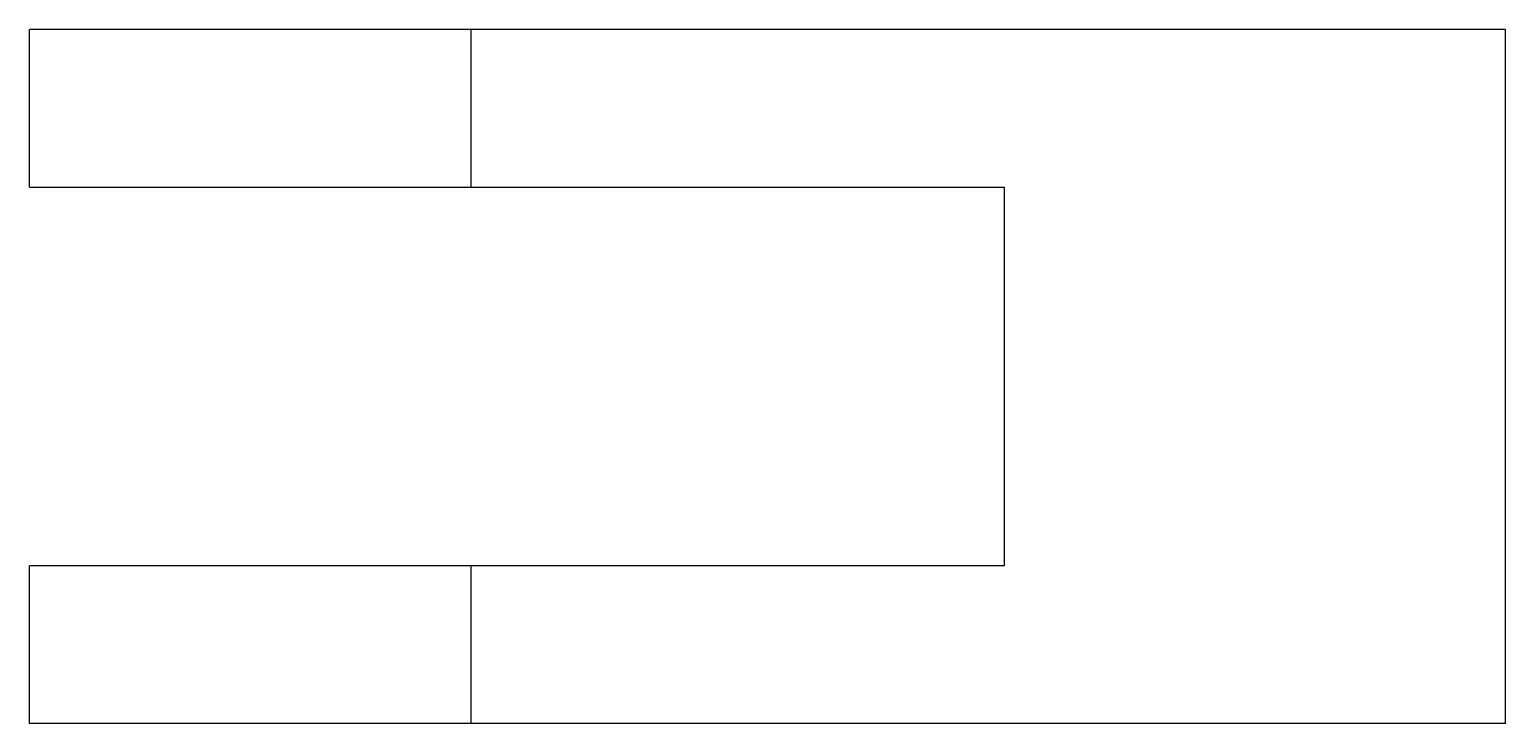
# Model space of a CAD drawing. Header units: metres. Extents: x -10.9 to 35.9, y -22 to 0.
import ezdxf

# ---------------------------------------------------------------- set-up
doc = ezdxf.new("R2010")
doc.units = ezdxf.units.M

msp = doc.modelspace()

# ---------------------------------------------------------------- linework, layer by layer
for points in [[(-10.9, -5), (-10.9, -4.9), (-10.9, -4.8), (-10.9, -4.7), (-10.9, -4.6), (-10.9, -4.5), (-10.9, -4.4), (-10.9, -4.3), (-10.9, -4.2), (-10.9, -4.1), (-10.9, -4), (-10.9, -3.9), (-10.9, -3.8), (-10.9, -3.7), (-10.9, -3.6), (-10.9, -3.5), (-10.9, -3.4), (-10.9, -3.3), (-10.9, -3.2), (-10.9, -3.1), (-10.9, -3), (-10.9, -2.9), (-10.9, -2.8), (-10.9, -2.7), (-10.9, -2.6), (-10.9, -2.5), (-10.9, -2.4), (-10.9, -2.3), (-10.9, -2.2), (-10.9, -2.1), (-10.9, -2), (-10.9, -1.9), (-10.9, -1.8), (-10.9, -1.7), (-10.9, -1.6), (-10.9, -1.5), (-10.9, -1.4), (-10.9, -1.3), (-10.9, -1.2), (-10.9, -1.1), (-10.9, -1), (-10.9, -0.9), (-10.9, -0.8), (-10.9, -0.7), (-10.9, -0.6), (-10.9, -0.5), (-10.9, -0.4), (-10.9, -0.3), (-10.9, -0.2), (-10.9, -0.1), (-10.9, 0)], [(3.1, 0), (3.051, 0), (3.002, 0), (2.953, 0), (2.862, 0), (2.717, 0), (2.572, 0), (2.427, 0), (2.207, 0), (1.973, 0), (1.74, 0), (1.484, 0), (1.174, 0), (0.863, 0), (0.553, 0), (0.199, 0), (-0.173, 0), (-0.544, 0), (-0.922, 0), (-1.336, 0), (-1.751, 0), (-2.165, 0), (-2.592, 0), (-3.028, 0), (-3.464, 0), (-3.9, 0), (-4.336, 0), (-4.772, 0), (-5.208, 0), (-5.635, 0), (-6.049, 0), (-6.464, 0), (-6.878, 0), (-7.256, 0), (-7.627, 0), (-7.999, 0), (-8.353, 0), (-8.663, 0), (-8.974, 0), (-9.284, 0), (-9.54, 0), (-9.773, 0), (-10.007, 0), (-10.227, 0), (-10.372, 0), (-10.517, 0), (-10.662, 0), (-10.753, 0), (-10.802, 0), (-10.851, 0), (-10.9, 0)], [(3.1, -5), (3.1, -4.9), (3.1, -4.8), (3.1, -4.7), (3.1, -4.6), (3.1, -4.5), (3.1, -4.4), (3.1, -4.3), (3.1, -4.2), (3.1, -4.1), (3.1, -4), (3.1, -3.9), (3.1, -3.8), (3.1, -3.7), (3.1, -3.6), (3.1, -3.5), (3.1, -3.4), (3.1, -3.3), (3.1, -3.2), (3.1, -3.1), (3.1, -3), (3.1, -2.9), (3.1, -2.8), (3.1, -2.7), (3.1, -2.6), (3.1, -2.5), (3.1, -2.4), (3.1, -2.3), (3.1, -2.2), (3.1, -2.1), (3.1, -2), (3.1, -1.9), (3.1, -1.8), (3.1, -1.7), (3.1, -1.6), (3.1, -1.5), (3.1, -1.4), (3.1, -1.3), (3.1, -1.2), (3.1, -1.1), (3.1, -1), (3.1, -0.9), (3.1, -0.8), (3.1, -0.7), (3.1, -0.6), (3.1, -0.5), (3.1, -0.4), (3.1, -0.3), (3.1, -0.2), (3.1, -0.1), (3.1, 0)], [(35.9, 0), (35.244, 0), (34.588, 0), (33.932, 0), (33.276, 0), (32.62, 0), (31.964, 0), (31.308, 0), (30.652, 0), (29.996, 0), (29.34, 0), (28.684, 0), (28.028, 0), (27.372, 0), (26.716, 0), (26.06, 0), (25.404, 0), (24.748, 0), (24.092, 0), (23.436, 0), (22.78, 0), (22.124, 0), (21.468, 0), (20.812, 0), (20.156, 0), (19.5, 0), (18.844, 0), (18.188, 0), (17.532, 0), (16.876, 0), (16.22, 0), (15.564, 0), (14.908, 0), (14.252, 0), (13.596, 0), (12.94, 0), (12.284, 0), (11.628, 0), (10.972, 0), (10.316, 0), (9.66, 0), (9.004, 0), (8.348, 0), (7.692, 0), (7.036, 0), (6.38, 0), (5.724, 0), (5.068, 0), (4.412, 0), (3.756, 0), (3.1, 0)], [(35.9, -22), (35.9, -21.56), (35.9, -21.12), (35.9, -20.68), (35.9, -20.24), (35.9, -19.8), (35.9, -19.36), (35.9, -18.92), (35.9, -18.48), (35.9, -18.04), (35.9, -17.6), (35.9, -17.16), (35.9, -16.72), (35.9, -16.28), (35.9, -15.84), (35.9, -15.4), (35.9, -14.96), (35.9, -14.52), (35.9, -14.08), (35.9, -13.64), (35.9, -13.2), (35.9, -12.76), (35.9, -12.32), (35.9, -11.88), (35.9, -11.44), (35.9, -11), (35.9, -10.56), (35.9, -10.12), (35.9, -9.68), (35.9, -9.24), (35.9, -8.8), (35.9, -8.36), (35.9, -7.92), (35.9, -7.48), (35.9, -7.04), (35.9, -6.6), (35.9, -6.16), (35.9, -5.72), (35.9, -5.28), (35.9, -4.84), (35.9, -4.4), (35.9, -3.96), (35.9, -3.52), (35.9, -3.08), (35.9, -2.64), (35.9, -2.2), (35.9, -1.76), (35.9, -1.32), (35.9, -0.88), (35.9, -0.44), (35.9, 0)], [(-10.9, -5), (-10.851, -5), (-10.802, -5), (-10.753, -5), (-10.662, -5), (-10.517, -5), (-10.372, -5), (-10.227, -5), (-10.007, -5), (-9.773, -5), (-9.54, -5), (-9.284, -5), (-8.974, -5), (-8.663, -5), (-8.353, -5), (-7.999, -5), (-7.627, -5), (-7.256, -5), (-6.878, -5), (-6.464, -5), (-6.049, -5), (-5.635, -5), (-5.208, -5), (-4.772, -5), (-4.336, -5), (-3.9, -5), (-3.464, -5), (-3.028, -5), (-2.592, -5), (-2.165, -5), (-1.751, -5), (-1.336, -5), (-0.922, -5), (-0.544, -5), (-0.173, -5), (0.199, -5), (0.553, -5), (0.863, -5), (1.174, -5), (1.484, -5), (1.74, -5), (1.973, -5), (2.207, -5), (2.427, -5), (2.572, -5), (2.717, -5), (2.862, -5), (2.953, -5), (3.002, -5), (3.051, -5), (3.1, -5)], [(3.1, -5), (3.438, -5), (3.776, -5), (4.114, -5), (4.452, -5), (4.79, -5), (5.128, -5), (5.466, -5), (5.804, -5), (6.142, -5), (6.48, -5), (6.818, -5), (7.156, -5), (7.494, -5), (7.832, -5), (8.17, -5), (8.508, -5), (8.846, -5), (9.184, -5), (9.522, -5), (9.86, -5), (10.198, -5), (10.536, -5), (10.874, -5), (11.212, -5), (11.55, -5), (11.888, -5), (12.226, -5), (12.564, -5), (12.902, -5), (13.24, -5), (13.578, -5), (13.916, -5), (14.254, -5), (14.592, -5), (14.93, -5), (15.268, -5), (15.606, -5), (15.944, -5), (16.282, -5), (16.62, -5), (16.958, -5), (17.296, -5), (17.634, -5), (17.972, -5), (18.31, -5), (18.648, -5), (18.986, -5), (19.324, -5), (19.662, -5), (20, -5)], [(20, -5), (20, -5.24), (20, -5.48), (20, -5.72), (20, -5.96), (20, -6.2), (20, -6.44), (20, -6.68), (20, -6.92), (20, -7.16), (20, -7.4), (20, -7.64), (20, -7.88), (20, -8.12), (20, -8.36), (20, -8.6), (20, -8.84), (20, -9.08), (20, -9.32), (20, -9.56), (20, -9.8), (20, -10.04), (20, -10.28), (20, -10.52), (20, -10.76), (20, -11), (20, -11.24), (20, -11.48), (20, -11.72), (20, -11.96), (20, -12.2), (20, -12.44), (20, -12.68), (20, -12.92), (20, -13.16), (20, -13.4), (20, -13.64), (20, -13.88), (20, -14.12), (20, -14.36), (20, -14.6), (20, -14.84), (20, -15.08), (20, -15.32), (20, -15.56), (20, -15.8), (20, -16.04), (20, -16.28), (20, -16.52), (20, -16.76), (20, -17)], [(3.1, -17), (3.051, -17), (3.002, -17), (2.953, -17), (2.862, -17), (2.717, -17), (2.572, -17), (2.427, -17), (2.207, -17), (1.973, -17), (1.74, -17), (1.484, -17), (1.174, -17), (0.863, -17), (0.553, -17), (0.199, -17), (-0.173, -17), (-0.544, -17), (-0.922, -17), (-1.336, -17), (-1.751, -17), (-2.165, -17), (-2.592, -17), (-3.028, -17), (-3.464, -17), (-3.9, -17), (-4.336, -17), (-4.772, -17), (-5.208, -17), (-5.635, -17), (-6.049, -17), (-6.464, -17), (-6.878, -17), (-7.256, -17), (-7.627, -17), (-7.999, -17), (-8.353, -17), (-8.663, -17), (-8.974, -17), (-9.284, -17), (-9.54, -17), (-9.773, -17), (-10.007, -17), (-10.227, -17), (-10.372, -17), (-10.517, -17), (-10.662, -17), (-10.753, -17), (-10.802, -17), (-10.851, -17), (-10.9, -17)], [(-10.9, -22), (-10.9, -21.9), (-10.9, -21.8), (-10.9, -21.7), (-10.9, -21.6), (-10.9, -21.5), (-10.9, -21.4), (-10.9, -21.3), (-10.9, -21.2), (-10.9, -21.1), (-10.9, -21), (-10.9, -20.9), (-10.9, -20.8), (-10.9, -20.7), (-10.9, -20.6), (-10.9, -20.5), (-10.9, -20.4), (-10.9, -20.3), (-10.9, -20.2), (-10.9, -20.1), (-10.9, -20), (-10.9, -19.9), (-10.9, -19.8), (-10.9, -19.7), (-10.9, -19.6), (-10.9, -19.5), (-10.9, -19.4), (-10.9, -19.3), (-10.9, -19.2), (-10.9, -19.1), (-10.9, -19), (-10.9, -18.9), (-10.9, -18.8), (-10.9, -18.7), (-10.9, -18.6), (-10.9, -18.5), (-10.9, -18.4), (-10.9, -18.3), (-10.9, -18.2), (-10.9, -18.1), (-10.9, -18), (-10.9, -17.9), (-10.9, -17.8), (-10.9, -17.7), (-10.9, -17.6), (-10.9, -17.5), (-10.9, -17.4), (-10.9, -17.3), (-10.9, -17.2), (-10.9, -17.1), (-10.9, -17)], [(20, -17), (19.662, -17), (19.324, -17), (18.986, -17), (18.648, -17), (18.31, -17), (17.972, -17), (17.634, -17), (17.296, -17), (16.958, -17), (16.62, -17), (16.282, -17), (15.944, -17), (15.606, -17), (15.268, -17), (14.93, -17), (14.592, -17), (14.254, -17), (13.916, -17), (13.578, -17), (13.24, -17), (12.902, -17), (12.564, -17), (12.226, -17), (11.888, -17), (11.55, -17), (11.212, -17), (10.874, -17), (10.536, -17), (10.198, -17), (9.86, -17), (9.522, -17), (9.184, -17), (8.846, -17), (8.508, -17), (8.17, -17), (7.832, -17), (7.494, -17), (7.156, -17), (6.818, -17), (6.48, -17), (6.142, -17), (5.804, -17), (5.466, -17), (5.128, -17), (4.79, -17), (4.452, -17), (4.114, -17), (3.776, -17), (3.438, -17), (3.1, -17)], [(3.1, -22), (3.1, -21.9), (3.1, -21.8), (3.1, -21.7), (3.1, -21.6), (3.1, -21.5), (3.1, -21.4), (3.1, -21.3), (3.1, -21.2), (3.1, -21.1), (3.1, -21), (3.1, -20.9), (3.1, -20.8), (3.1, -20.7), (3.1, -20.6), (3.1, -20.5), (3.1, -20.4), (3.1, -20.3), (3.1, -20.2), (3.1, -20.1), (3.1, -20), (3.1, -19.9), (3.1, -19.8), (3.1, -19.7), (3.1, -19.6), (3.1, -19.5), (3.1, -19.4), (3.1, -19.3), (3.1, -19.2), (3.1, -19.1), (3.1, -19), (3.1, -18.9), (3.1, -18.8), (3.1, -18.7), (3.1, -18.6), (3.1, -18.5), (3.1, -18.4), (3.1, -18.3), (3.1, -18.2), (3.1, -18.1), (3.1, -18), (3.1, -17.9), (3.1, -17.8), (3.1, -17.7), (3.1, -17.6), (3.1, -17.5), (3.1, -17.4), (3.1, -17.3), (3.1, -17.2), (3.1, -17.1), (3.1, -17)], [(3.1, -22), (3.051, -22), (3.002, -22), (2.953, -22), (2.862, -22), (2.717, -22), (2.572, -22), (2.427, -22), (2.207, -22), (1.973, -22), (1.74, -22), (1.484, -22), (1.174, -22), (0.863, -22), (0.553, -22), (0.199, -22), (-0.173, -22), (-0.544, -22), (-0.922, -22), (-1.336, -22), (-1.751, -22), (-2.165, -22), (-2.592, -22), (-3.028, -22), (-3.464, -22), (-3.9, -22), (-4.336, -22), (-4.772, -22), (-5.208, -22), (-5.635, -22), (-6.049, -22), (-6.464, -22), (-6.878, -22), (-7.256, -22), (-7.627, -22), (-7.999, -22), (-8.353, -22), (-8.663, -22), (-8.974, -22), (-9.284, -22), (-9.54, -22), (-9.773, -22), (-10.007, -22), (-10.227, -22), (-10.372, -22), (-10.517, -22), (-10.662, -22), (-10.753, -22), (-10.802, -22), (-10.851, -22), (-10.9, -22)], [(35.9, -22), (35.244, -22), (34.588, -22), (33.932, -22), (33.276, -22), (32.62, -22), (31.964, -22), (31.308, -22), (30.652, -22), (29.996, -22), (29.34, -22), (28.684, -22), (28.028, -22), (27.372, -22), (26.716, -22), (26.06, -22), (25.404, -22), (24.748, -22), (24.092, -22), (23.436, -22), (22.78, -22), (22.124, -22), (21.468, -22), (20.812, -22), (20.156, -22), (19.5, -22), (18.844, -22), (18.188, -22), (17.532, -22), (16.876, -22), (16.22, -22), (15.564, -22), (14.908, -22), (14.252, -22), (13.596, -22), (12.94, -22), (12.284, -22), (11.628, -22), (10.972, -22), (10.316, -22), (9.66, -22), (9.004, -22), (8.348, -22), (7.692, -22), (7.036, -22), (6.38, -22), (5.724, -22), (5.068, -22), (4.412, -22), (3.756, -22), (3.1, -22)]]:
    msp.add_lwpolyline(points)

doc.saveas('drawing.dxf')
